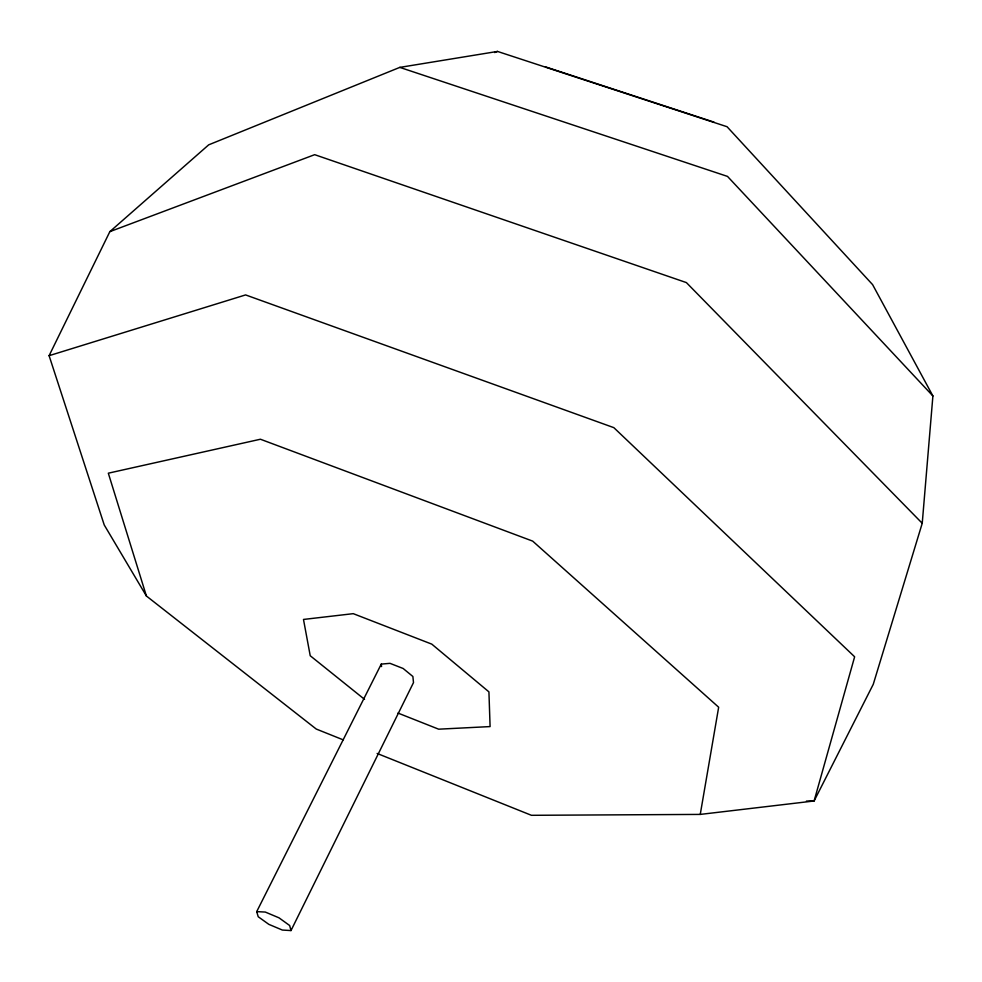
<?xml version="1.0" encoding="UTF-8"?>
<svg xmlns="http://www.w3.org/2000/svg" width="982" height="982" viewBox="0 0 982 982"><rect width="100%" height="100%" fill="white"/><g stroke="black" fill="none" stroke-linecap="round" stroke-linejoin="round"><path stroke-width="1.47" d="M377.125 753.452L531.446 815.306L700.252 814.409L814.103 800.981L873.256 684.319L922.233 523.283L932.9 395.967L872.605 284.633L727.061 126.727L497.506 51.432L399.809 67.39L208.7 144.833L109.849 231.642L49.1 355.68L104.239 524.977L146.404 596.013L316.253 729.049L343.148 739.827M700.252 814.409L718.664 707.224L532.674 541.119L260.426 439.236L108.315 473.189L146.404 596.013M290.991 930.568L413.496 682.6L412.882 676.488L403.136 668.484L389.989 663.341L381.262 664.102L256.707 911.627L258.217 916.734L268.822 924.344L282.35 930.052L290.991 930.568L289.665 925.523L278.998 917.826L265.287 912.057L256.707 911.627M494.658 52.562L497.506 51.432M109.849 231.642L314.682 154.677L686.393 282.595L922.233 523.283M49.1 355.68L245.598 294.919L613.836 427.649L854.635 656.786L814.103 800.981L806.443 801.067M545.44 66.85L713.975 122.124M399.809 67.39L727.502 176.404L932.9 395.967M397.968 713.067L438.659 729.184L490.092 726.582L488.926 691.868L431.785 644.131L353.262 613.664L303.487 619.446L310.226 655.743L364.531 699.344M381.262 664.102L381.568 666.557"/></g></svg>
